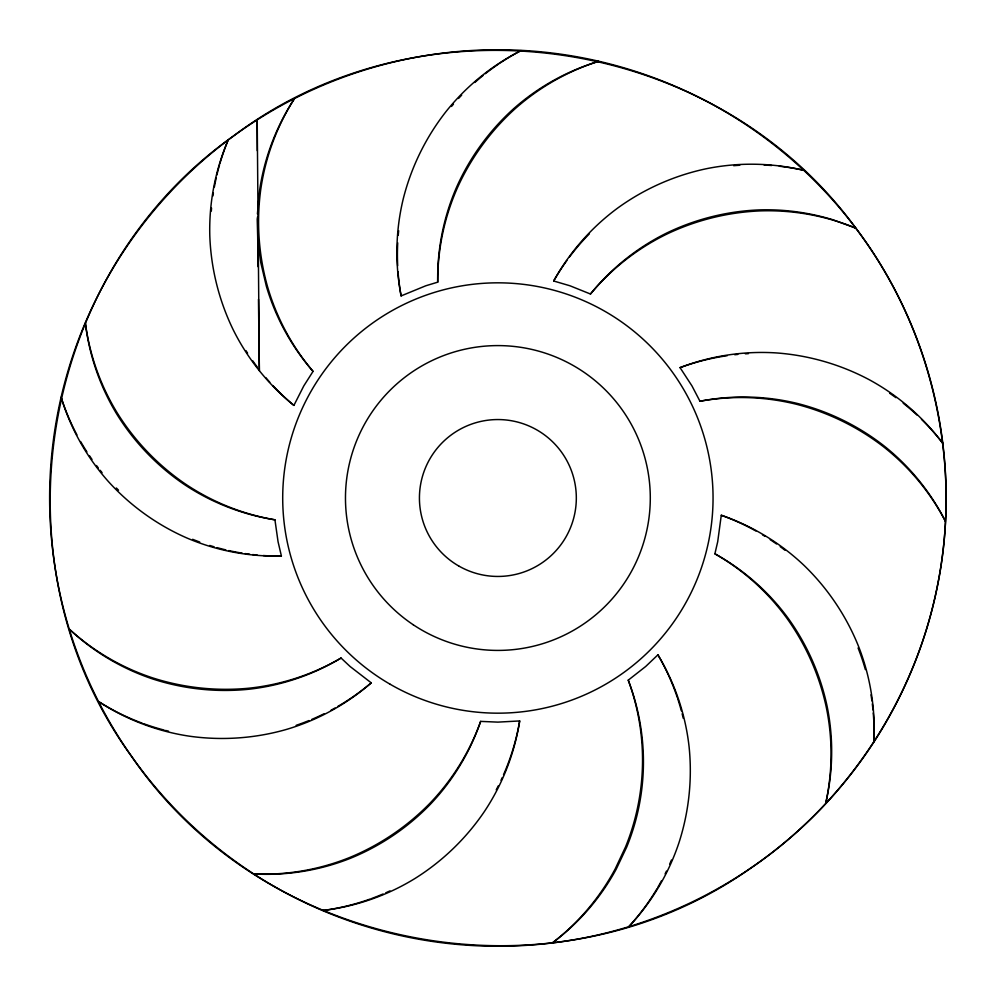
<?xml version="1.0" encoding="UTF-8"?>
<svg xmlns="http://www.w3.org/2000/svg" width="996" height="996" viewBox="0 0 996 996"><rect width="100%" height="100%" fill="white"/><g stroke="black" fill="none" stroke-linecap="round" stroke-linejoin="round"><path stroke-width="1.49" d="M257.416 213.953L259.695 189.701A236.388 230.387 -3.9 0 1 294.268 98.915A230.387 230.387 0 0 0 260.728 189.626C256.37 221.859 258.636 254.802 267.376 286.113A230.387 230.387 0 0 0 313.043 371.371L303.78 385.938L293.907 405.409A230.574 230.574 0 0 1 272.867 385.577M755.902 530.993A230.586 230.586 0 0 0 721.278 515.243L717.705 541.724L714.891 553.801A230.4 230.4 0 0 1 786.94 618.317C805.864 644.761 819.26 674.939 826.17 706.712A230.4 230.4 0 0 1 825.672 803.436A236.413 230.4 -23.9 0 0 827.116 706.301C820.368 674.479 806.959 644.25 787.886 617.894A236.413 230.4 -23.9 0 0 714.891 553.801M668.441 675.089A230.437 230.437 0 0 0 657.92 654.833L645.657 666.511L628.239 680.168A230.499 230.499 0 0 1 625.575 846.837L615.217 868.886A230.499 230.499 0 0 1 552.668 942.677A236.5 230.499 16.1 0 0 616.213 869.172L626.658 847.16A236.5 230.499 16.1 0 0 628.239 680.168M398.039 271.759A230.387 230.387 0 0 0 401.114 295.912L425.84 285.765L437.705 282.167A230.487 230.487 0 0 1 457.55 187.497C470.996 157.878 490.443 131.186 514.496 109.299A230.487 230.487 0 0 1 598.521 61.366A236.488 230.487 36.1 0 0 513.662 108.689C489.484 130.464 470.012 157.194 456.716 186.887A236.488 230.487 36.1 0 0 437.705 282.167M503.515 774.764A230.474 230.474 0 0 0 519.688 720.942L497.888 722.125L480.645 721.39A230.574 230.574 0 0 1 429.612 803.598C406.854 826.829 379.451 845.28 349.359 857.631A230.574 230.574 0 0 1 253.992 873.978A236.575 230.574 56.1 0 0 349.932 858.49C380.099 846.289 407.538 827.825 430.185 804.457A236.575 230.574 56.1 0 0 480.645 721.39M854.319 227.586L855.34 227.524C931.733 327.821 962.447 460.936 937.709 584.565C915.473 698.744 846.874 802.764 750.685 868.176C555.245 1006.284 266.841 954.367 131.846 756.761C-9.412 563.587 37.836 274.373 233.226 136.203C424.084 -8.167 714.032 34.399 855.34 227.524M566.861 260.516A230.437 230.437 0 0 0 553.676 280.997L569.924 285.765L590.466 294.019A230.786 230.786 0 0 1 666.573 234.209C695.93 220.153 728.001 212.185 760.521 210.878A230.786 230.786 0 0 1 855.763 228.121L832.681 219.705A236.787 230.786 76 0 0 760.272 209.87C727.727 211.015 695.619 218.996 666.324 233.213A236.787 230.786 76 0 0 590.466 294.019M337.681 706.5A230.499 230.499 0 0 0 371.247 682.845L350.106 666.511L341.055 658.032A230.636 230.636 0 0 1 249.112 688.186C216.73 691.349 183.874 687.863 152.886 677.965A230.636 230.636 0 0 1 69.322 629.173A236.637 230.636 -83.9 0 0 152.774 678.998C183.725 689.058 216.618 692.544 249 689.22A236.637 230.636 -83.9 0 0 341.055 658.032M116.333 488.003L118.524 490.181M703.325 360.415A230.686 230.686 0 0 0 680.056 367.636L691.983 385.938L699.964 401.239A230.512 230.512 0 0 1 796.663 404.326C828.162 412.419 857.83 426.923 883.564 446.806A230.512 230.512 0 0 1 945.391 521.219A236.513 230.512 -63.9 0 0 884.025 445.884C858.378 425.852 828.672 411.323 797.111 403.392A236.513 230.512 -63.9 0 0 699.964 401.239M263.218 555.531A228.034 228.034 0 0 0 281.395 556.005L278.058 541.724L274.933 519.812A230.524 230.524 0 0 1 185.131 483.832C158.302 465.443 135.381 441.664 118.001 414.174A230.524 230.524 0 0 1 85.37 323.102A236.525 230.524 -43.9 0 0 117.267 414.884C134.51 442.485 157.455 466.302 184.397 484.542A236.525 230.524 -43.9 0 0 274.933 519.812M257.454 217.004L257.765 238.305L260.753 262.471L266.343 286.188A236.388 230.387 -3.9 0 0 313.043 371.371M257.466 218.61L258.064 266.729M258.474 299.31L259.358 370.699L257.205 119.831L257.267 150.695M397.678 265.683A230.387 230.387 0 0 1 397.715 242.862M398.238 235.255A230.387 230.387 0 0 1 398.674 230.711M451.487 106.46A230.387 230.387 0 0 1 453.466 104.144M458.534 98.467A230.387 230.387 0 0 1 461.671 95.143M474.831 82.481A230.387 230.387 0 0 1 482.96 75.596M485.338 73.692A230.387 230.387 0 0 1 498.872 63.819M500.129 62.972A230.387 230.387 0 0 1 521.082 50.572A236.388 230.387 26.1 0 0 445.76 111.913C425.728 137.548 411.199 167.241 403.268 198.789A236.388 230.387 26.1 0 0 401.114 295.912M671.453 860.034A230.437 230.437 0 0 1 669.648 864.229M666.448 871.127A230.437 230.437 0 0 1 665.116 873.865M661.593 880.626A230.437 230.437 0 0 1 657.87 887.262M657.099 888.569A230.437 230.437 0 0 1 629.036 926.417A236.438 230.437 6.1 0 0 678.861 843.027C688.921 812.089 692.419 779.208 689.095 746.838A236.438 230.437 6.1 0 0 657.92 654.833M669.063 676.471A230.437 230.437 0 0 1 677.392 697.735M677.865 699.18A230.437 230.437 0 0 1 681.351 710.845M682.135 713.796A230.437 230.437 0 0 1 683.219 718.24M704.795 360.054A230.686 230.686 0 0 1 727.217 355.697M734.774 354.738A230.686 230.686 0 0 1 737.812 354.427M745.406 353.817A230.686 230.686 0 0 1 748.444 353.642M889.689 393.271A230.686 230.686 0 0 1 895.914 397.665M903.198 403.193A230.686 230.686 0 0 1 917.055 415.095M921.474 419.304A230.686 230.686 0 0 1 942.689 443.208A236.687 230.686 -73.9 0 0 869.135 379.663C840.387 364.387 808.603 355.248 776.133 352.908A236.687 230.686 -73.9 0 0 680.056 367.636M257.18 555.046A228.034 228.034 0 0 1 252.66 554.573M249.66 554.212A228.034 228.034 0 0 1 245.153 553.602M242.153 553.141A228.034 228.034 0 0 1 228.769 550.576M225.818 549.892A228.034 228.034 0 0 1 217.004 547.626M214.103 546.792A228.034 228.034 0 0 1 209.758 545.459M199.723 542.036A228.034 228.034 0 0 1 192.651 539.309M102.09 472.664A228.034 228.034 0 0 1 100.185 470.299M98.305 467.921A228.034 228.034 0 0 1 96.463 465.518M91.993 459.405A228.034 228.034 0 0 1 89.416 455.67M86.901 451.873A228.034 228.034 0 0 1 80.601 441.527M76.941 434.903A228.034 228.034 0 0 1 61.092 397.242A234.048 228.034 -54.2 0 0 108.39 481.541C130.14 505.52 156.833 524.768 186.451 537.803A234.048 228.034 -54.2 0 0 281.395 556.005M553.676 280.997A236.438 230.437 66.1 0 1 617.781 207.99C644.138 188.916 674.367 175.508 706.189 168.76A236.438 230.437 66.1 0 1 803.336 170.204A230.437 230.437 0 0 0 779.308 166.232M569.563 256.844A230.437 230.437 0 0 1 589.408 233.761M733.703 165.697A230.437 230.437 0 0 1 739.779 165.249M764.131 165.05A230.437 230.437 0 0 1 771.726 165.51M335.042 708.007A230.499 230.499 0 0 1 331.033 710.198M324.273 713.684A230.499 230.499 0 0 1 311.798 719.386M308.997 720.556A230.499 230.499 0 0 1 296.148 725.337M168.536 731.176A230.499 230.499 0 0 1 165.585 730.442M164.103 730.068A230.499 230.499 0 0 1 143.748 723.743M142.316 723.221A230.499 230.499 0 0 1 98.729 701.645A236.5 230.499 86.1 0 0 189.539 736.206C221.759 740.725 254.752 738.459 286.051 729.545A236.5 230.499 86.1 0 0 371.247 682.845M762.488 534.815A230.586 230.586 0 0 1 765.09 536.396M770.219 539.67A230.586 230.586 0 0 1 776.507 543.965M780.217 546.642A230.586 230.586 0 0 1 785.072 550.315M858.079 647.948A230.586 230.586 0 0 1 865.375 669.586M871.002 694.847A230.586 230.586 0 0 1 871.911 700.873M872.309 703.886A230.586 230.586 0 0 1 872.982 709.949M873.255 712.987A230.586 230.586 0 0 1 873.865 741.896A236.6 230.586 -33.9 0 0 858.378 645.956C846.177 615.777 827.701 588.35 804.345 565.691A236.6 230.586 -33.9 0 0 721.278 515.243M269.779 382.203A230.574 230.574 0 0 1 265.758 377.621M257.192 366.939A230.574 230.574 0 0 1 252.698 360.776M247.593 353.194A230.574 230.574 0 0 1 245.95 350.629M211.314 211.09A230.574 230.574 0 0 1 211.55 208.064M212.932 195.951A230.574 230.574 0 0 1 213.381 192.938M214.389 186.924A230.574 230.574 0 0 1 216.194 177.973M216.879 175.01A230.574 230.574 0 0 1 219.568 164.689M219.992 163.232A230.574 230.574 0 0 1 228.072 140.249A236.575 230.574 -13.9 0 0 209.795 235.691C210.94 268.21 218.908 300.319 233.114 329.589A236.575 230.574 -13.9 0 0 293.907 405.409M502.27 777.552A230.474 230.474 0 0 1 501 780.316M498.324 785.794A230.474 230.474 0 0 1 496.232 789.84M389.971 890.897A230.474 230.474 0 0 1 385.813 892.79M383.024 893.997A230.474 230.474 0 0 1 371.695 898.492M370.263 899.002A230.474 230.474 0 0 1 348.413 905.625M346.932 905.999A230.474 230.474 0 0 1 323.003 910.481A236.475 230.474 46.1 0 0 414.784 878.609C442.373 861.366 466.19 838.42 484.43 811.479A236.475 230.474 46.1 0 0 519.688 720.942M390.295 684.339A215.161 215.161 0 0 0 713.049 498A215.161 215.161 0 0 0 390.295 311.661A215.161 215.161 0 0 0 390.295 684.339M413.203 624.729A152.413 152.413 0 0 0 649.965 507.972A152.413 152.413 0 0 0 430.471 361.311A152.413 152.413 0 0 0 413.203 624.729M458.658 565.94A78.447 78.447 0 0 0 576.323 498A78.447 78.447 0 0 0 458.658 430.06A78.447 78.447 0 0 0 458.658 565.94M273.751 886.203A448.262 448.262 0 0 0 946.138 498A448.262 448.262 0 0 0 273.751 109.797A448.262 448.262 0 0 0 273.751 886.203"/></g></svg>
